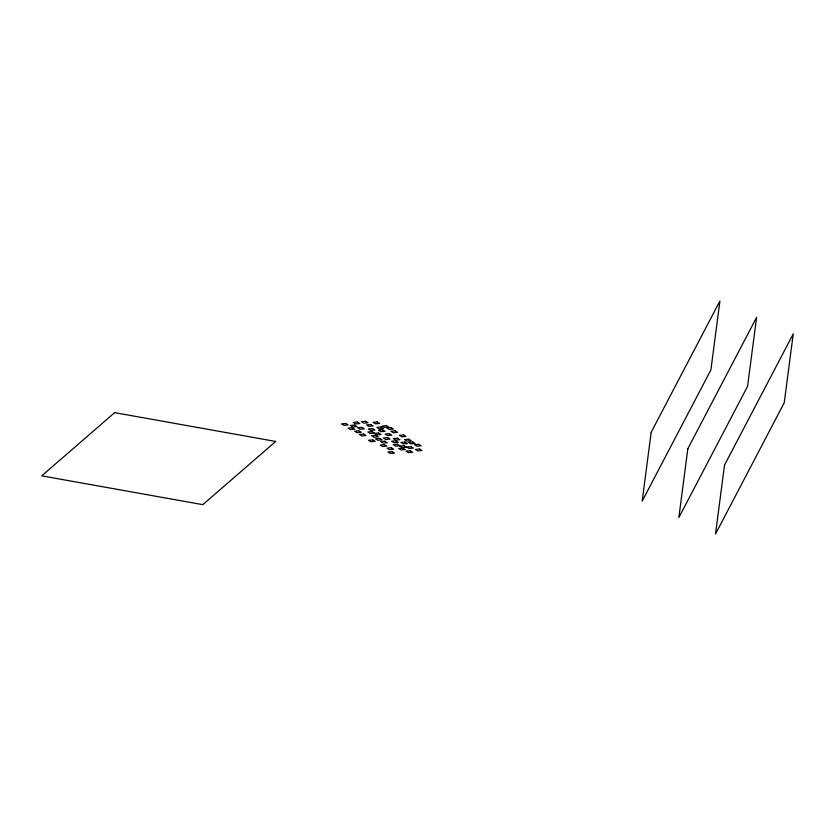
<?xml version="1.0" encoding="UTF-8"?>
<svg xmlns="http://www.w3.org/2000/svg" width="835" height="835" viewBox="0 0 835 835"><rect width="100%" height="100%" fill="white"/><g stroke="black" fill="none" stroke-linecap="round" stroke-linejoin="round"><path stroke-width="1.25" d="M651.196 432.238L642.178 501.157L710.909 369.884L719.927 300.955L651.196 432.238M687.852 448.677L678.845 517.606L747.576 386.323L756.593 317.394L687.852 448.677M724.519 465.116L715.501 534.045L784.232 402.762L793.25 333.843L724.519 465.116M114.666 412.647L41.75 475.846L202.801 504.653L275.717 441.454L114.666 412.647M357.401 422.072L353.195 422.468L355.606 423.94L359.812 423.543L357.401 422.072M365.594 421.278L361.388 421.675L363.81 423.157L368.005 422.76L365.594 421.278M345.721 423.481L341.515 423.877L343.926 425.349L348.132 424.963L345.721 423.481M377.253 421.967L373.047 422.364L375.458 423.836L379.664 423.449L377.253 421.967M354.572 425.088L350.366 425.485L352.777 426.967L356.983 426.57L354.572 425.088M370.719 424.524L366.513 424.921L368.924 426.403L373.13 426.007L370.719 424.524M352.297 427.708L348.091 428.105L350.502 429.576L354.708 429.19L352.297 427.708M361.868 427.374L357.662 427.77L360.073 429.242L364.279 428.846L361.868 427.374M386.448 425.589L382.242 425.986L384.653 427.468L388.859 427.071L386.448 425.589M381.094 426.977L376.888 427.374L379.299 428.856L383.505 428.459L381.094 426.977M372.556 428.574L368.35 428.96L370.761 430.442L374.967 430.046L372.556 428.574M391.083 427.583L386.876 427.979L389.287 429.461L393.494 429.065L391.083 427.583M358.831 430.776L354.624 431.173L357.046 432.645L361.252 432.248L358.831 430.776M382.607 429.837L378.401 430.223L380.812 431.705L385.018 431.309L382.607 429.837M372.097 431.601L367.891 431.998L370.302 433.469L374.508 433.083L372.097 431.601M395.132 430.86L390.926 431.246L393.337 432.728L397.543 432.332L395.132 430.86M363.58 434.054L359.374 434.45L361.785 435.933L365.991 435.536L363.58 434.054M378.537 433.01L374.33 433.407L376.752 434.878L380.958 434.492L378.537 433.01M389.371 433.689L385.165 434.085L387.576 435.557L391.782 435.16L389.371 433.689M375.854 435.359L371.648 435.755L374.059 437.237L378.265 436.841L375.854 435.359M403.566 434.91L399.36 435.306L401.771 436.788L405.977 436.392L403.566 434.91M387.649 437.613L383.442 438.01L385.853 439.492L390.06 439.095L387.649 437.613M379.654 438.427L375.447 438.824L377.858 440.295L382.065 439.899L379.654 438.427M372.744 439.888L368.538 440.275L370.949 441.757L375.155 441.36L372.744 439.888M397.502 438.229L393.295 438.625L395.707 440.097L399.913 439.701L397.502 438.229M384.872 441.214L380.666 441.611L383.077 443.082L387.283 442.686L384.872 441.214M408.712 439.2L404.505 439.596L406.916 441.068L411.123 440.671L408.712 439.2M395.873 440.849L391.667 441.245L394.078 442.717L398.285 442.331L395.873 440.849M405.09 442.049L400.883 442.446L403.305 443.917L407.501 443.521L405.09 442.049M384.465 444.658L380.259 445.045L382.67 446.527L386.876 446.13L384.465 444.658M412.688 441.965L408.482 442.362L410.893 443.844L415.099 443.448L412.688 441.965M397.418 444.293L393.212 444.69L395.623 446.161L399.829 445.765L397.418 444.293M418.732 444.335L414.536 444.731L416.947 446.203L421.153 445.806L418.732 444.335M404.088 445.744L399.881 446.14L402.303 447.612L406.509 447.226L404.088 445.744M391.312 447.748L387.106 448.144L389.527 449.627L393.723 449.23L391.312 447.748M410.914 446.631L406.718 447.028L409.129 448.51L413.335 448.113L410.914 446.631M402.887 448.071L398.692 448.468L401.103 449.94L405.309 449.543L402.887 448.071M392.137 451.589L387.931 451.986L390.342 453.468L394.548 453.071L392.137 451.589M419.577 449.042L415.371 449.428L417.782 450.91L421.988 450.514L419.577 449.042M410.225 450.764L406.019 451.161L408.43 452.633L412.636 452.236L410.225 450.764"/></g></svg>
